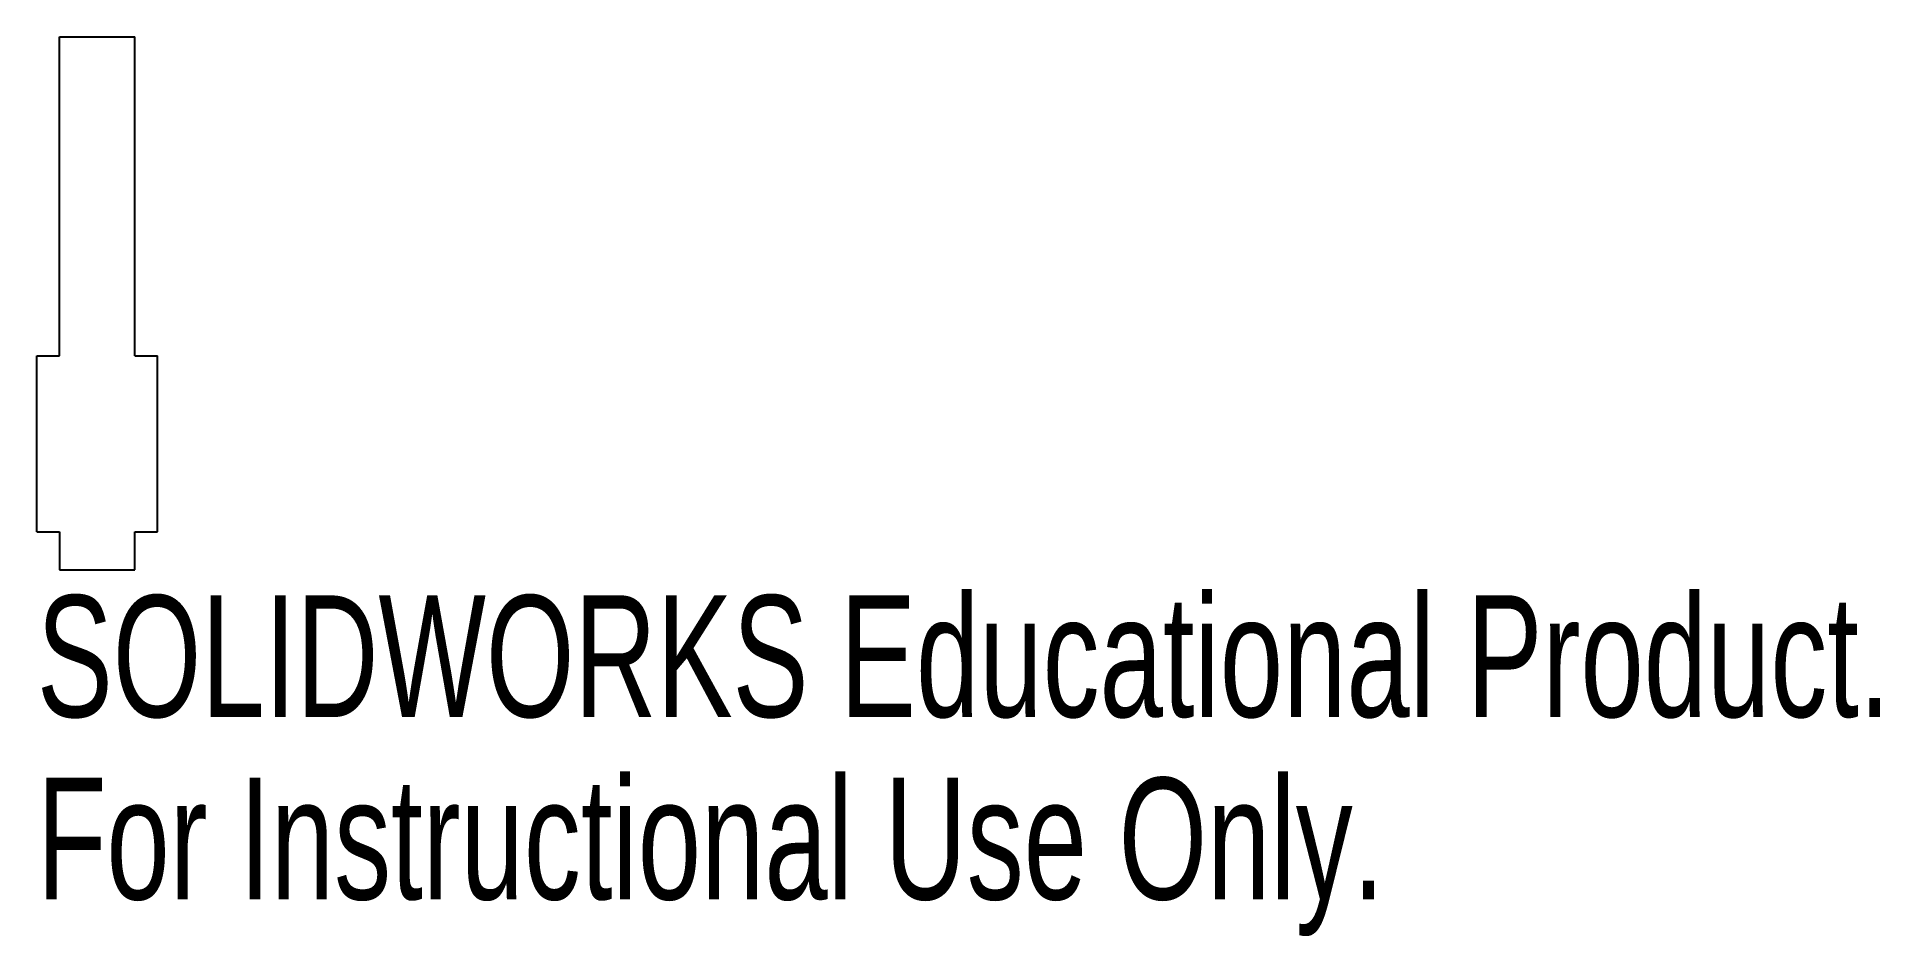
# Model space of a CAD drawing. Header units: millimetres. Extents: x 45.1 to 118.4, y -88.5 to -52.8.
import ezdxf

# ---------------------------------------------------------------- set-up
doc = ezdxf.new("R2010")
doc.units = ezdxf.units.MM
doc.styles.add('SLDTEXTSTYLE0', font='TXT', dxfattribs={"width": 0.7})

msp = doc.modelspace()

# ---------------------------------------------------------------- linework, layer by layer
at = {"color": 7, "linetype": 'Continuous', "lineweight": 25}
for p, q in [((46, -52.784), (49, -52.784)), ((46, -65.457), (46, -52.784)), ((49, -65.457), (49, -52.784)), ((45.1, -72.457), (45.1, -65.457)), ((45.1, -65.457), (46, -65.457)), ((49, -65.457), (49.9, -65.457)), ((49.9, -72.457), (49.9, -65.457)), ((45.1, -72.457), (46, -72.457)), ((46, -72.457), (46, -73.957)), ((49, -73.957), (49, -72.457)), ((49, -72.457), (49.9, -72.457)), ((46, -73.957), (49, -73.957))]:
    msp.add_line(p, q, dxfattribs=at)

# ---------------------------------------------------------------- texts
at = {"color": 254, "linetype": 'Continuous', "char_height": 4.83362, "attachment_point": 1, "style": 'SLDTEXTSTYLE0'}
for s, insert in [('SOLIDWORKS Educational Product.', (45.1, -74.976)), ('For Instructional Use Only.', (45.1, -82.227))]:
    msp.add_mtext(s, dxfattribs=dict(at, insert=insert))

doc.saveas('drawing.dxf')
